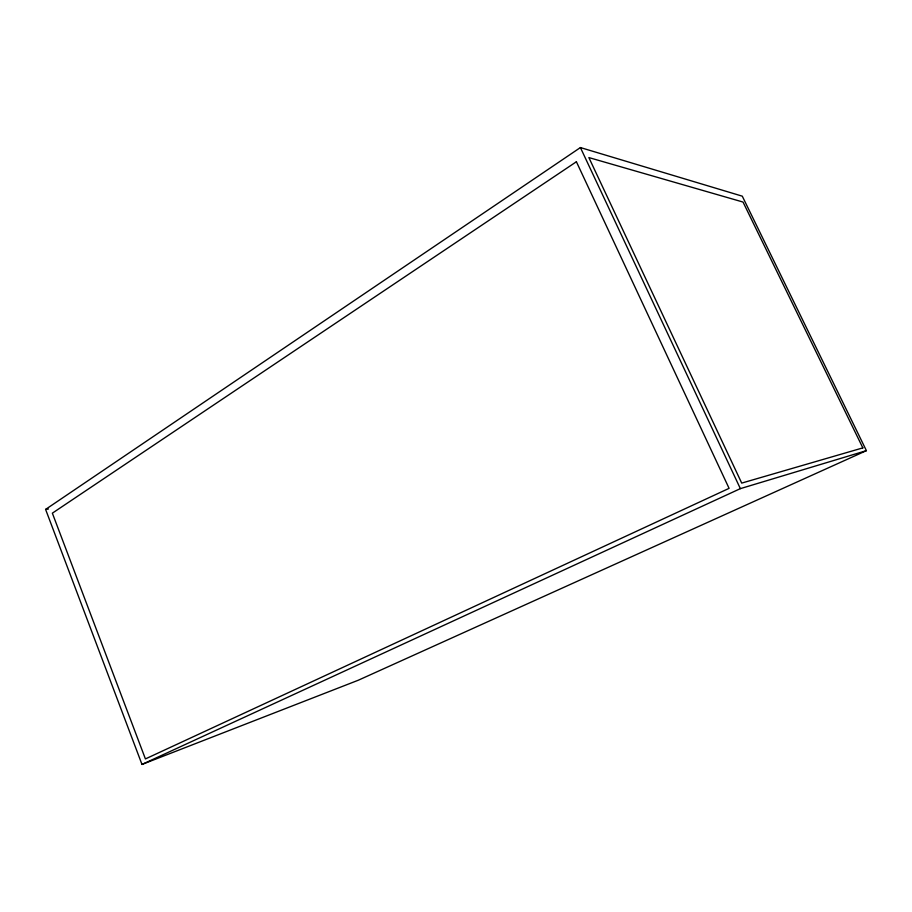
<?xml version="1.0" encoding="UTF-8"?>
<svg xmlns="http://www.w3.org/2000/svg" width="912" height="912" viewBox="0 0 912 912"><rect width="100%" height="100%" fill="white"/><g stroke="black" fill="none" stroke-linecap="round" stroke-linejoin="round"><path stroke-width="1.37" d="M45.6 509.409L580.408 147.562L742.288 196.171L866.4 450.653L358.245 680.249L141.987 764.438L45.6 509.409L48.416 509.01M141.987 764.438L740.362 488.638L866.4 450.653M580.408 147.562L740.362 488.638M576.395 161.755L52.36 513.171L145.418 758.921L729.087 488.353L576.395 161.755M862.843 447.883L741.707 483.098L588.867 157.571L743.029 202.054L862.843 447.883"/></g></svg>
